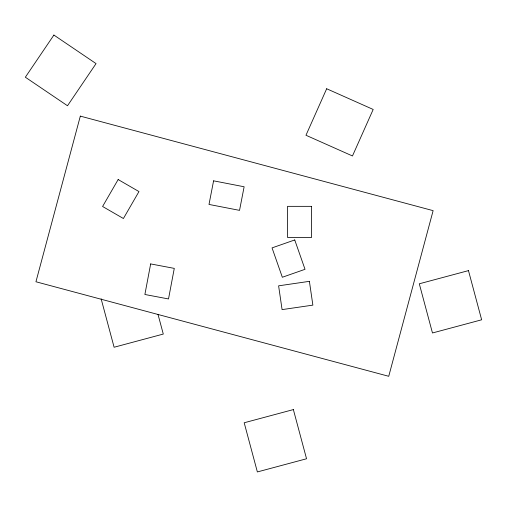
<?xml version="1.0" encoding="UTF-8"?>
<svg xmlns="http://www.w3.org/2000/svg" width="507" height="507" viewBox="0 0 507 507"><rect width="100%" height="100%" fill="white"/><g stroke="black" fill="none" stroke-linecap="round" stroke-linejoin="round"><path stroke-width="0.76" d="M158.013 314.397L163.286 334.062L114.107 347.244L101.134 298.819M150.661 263.919L144.882 294.491L168.508 298.953L174.281 268.387L150.661 263.919M213.586 180.834L208.998 204.435L239.538 210.367L244.127 186.766L213.586 180.834M80.328 116.122L35.94 281.765L388.736 376.295L433.124 210.652L80.328 116.122M326.673 88.75L305.968 135.255L352.473 155.966L373.184 109.455L326.673 88.75M118.15 179.548L102.591 206.488L123.41 218.511L138.969 191.57L118.15 179.548M53.894 35.059L25.35 77.216L67.507 105.76L96.051 63.603L53.894 35.059M294.738 239.95L272.05 247.891L282.336 277.259L305.024 269.312L294.738 239.95M468.474 270.618L419.295 283.793L432.471 332.972L481.65 319.797L468.474 270.618M293.369 409.586L244.19 422.768L257.366 471.941L306.545 458.765L293.369 409.586M309.397 281.334L278.609 285.828L282.082 309.619L312.87 305.125L309.397 281.334M311.577 206.343L287.539 206.343L287.539 237.46L311.577 237.46L311.577 206.343"/></g></svg>
